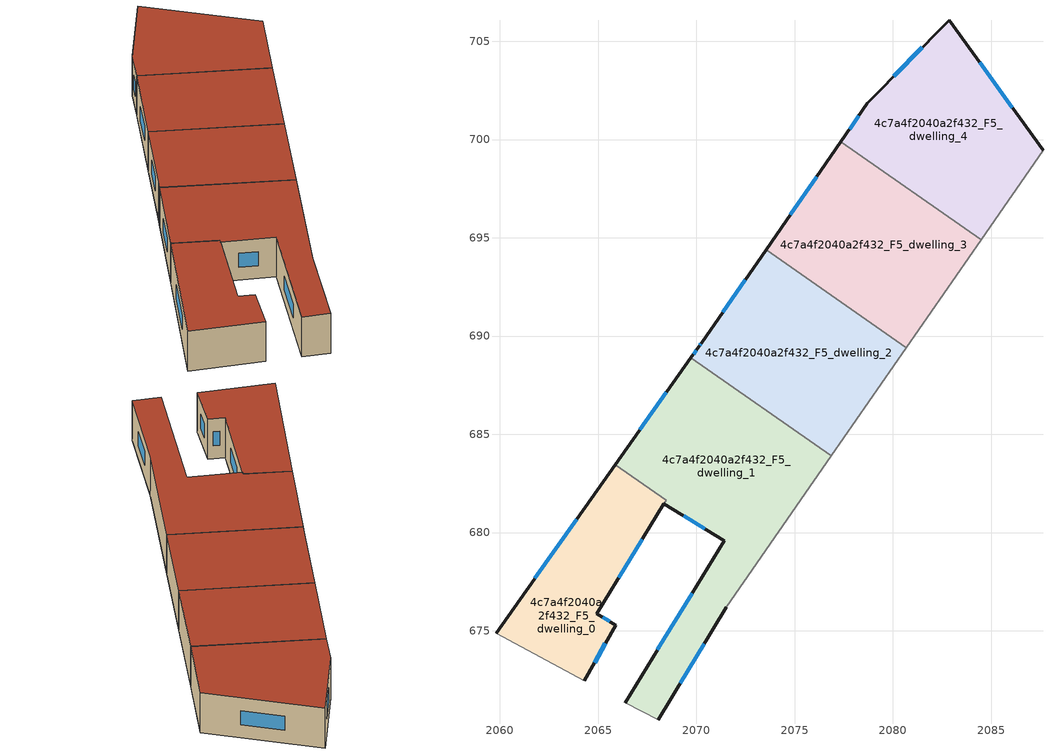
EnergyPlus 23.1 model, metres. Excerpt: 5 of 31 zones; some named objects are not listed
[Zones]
4c7a4f2040a2f432_F5_dwelling_0
 floor to 4c7a4f2040a2f432_F4_dwelling_0 (EU_floor_Construction): 2068.46,681.64 2068.35,681.46 2064.93,675.88 2065.89,675.29 2064.3,672.47 2059.81,674.87 2065.88,683.46 z15
 wall outside (EU_wall_Construction): 2065.88,683.46 2059.81,674.87 / 2064.3,672.47 2065.89,675.29 2064.93,675.88 2068.35,681.46 z15:18
 wall adiabatic (EU_wall_Construction): 2059.81,674.87 2064.3,672.47 z15:18
 wall to 4c7a4f2040a2f432_F5_dwelling_1 (EU_wall_Construction): 2068.46,681.65 2065.88,683.46 / 2068.35,681.47 2068.46,681.64 z15:18
 window (EU_Window_Construction): 2063.91,680.66 2061.78,677.66 / 2066.05,677.69 2067.24,679.65 / 2065.58,675.48 2065.25,675.68 / 2064.82,673.38 2065.38,674.37 z15.98:17.02
 roof outside (EU_roof_Construction): 2065.89,675.29 2064.93,675.88 2068.35,681.46 2068.46,681.64 2065.88,683.46 2059.81,674.87 2064.3,672.47 z18
4c7a4f2040a2f432_F5_dwelling_1
 floor to 4c7a4f2040a2f432_F4_dwelling_1 (EU_floor_Construction): 2076.86,683.89 2071.52,676.19 2068.05,670.47 2066.37,671.35 2071.42,679.59 2068.35,681.47 2068.46,681.64 2065.88,683.46 2069.73,688.89 z15
 wall outside (EU_wall_Construction): 2068.05,670.47 2071.52,676.19 / 2068.35,681.47 2071.42,679.59 2066.37,671.35 / 2069.73,688.89 2065.88,683.46 z15:18
 wall to 4c7a4f2040a2f432_F5_dwelling_2 (EU_wall_Construction): 2076.86,683.89 2069.73,688.89 z15:18
 wall adiabatic (EU_wall_Construction): 2071.52,676.19 2076.86,683.89 / 2066.37,671.35 2068.05,670.47 z15:18
 window (EU_Window_Construction): 2069.18,672.33 2070.4,674.33 / 2069.78,676.91 2068.02,674.03 / 2069.35,680.85 2070.43,680.2 / 2068.48,687.13 2067.13,685.22 z15.98:17.02
 roof outside (EU_roof_Construction): 2071.52,676.19 2076.86,683.89 2069.73,688.89 2065.88,683.46 2068.46,681.64 2068.35,681.47 2071.42,679.59 2066.37,671.35 2068.05,670.47 z18
4c7a4f2040a2f432_F5_dwelling_2
 floor to 4c7a4f2040a2f432_F4_dwelling_2 (EU_floor_Construction): 2080.68,689.4 2076.86,683.89 2069.73,688.89 2070.12,689.46 2070.27,689.67 2073.55,694.39 z15
 wall outside (EU_wall_Construction): 2073.55,694.39 2070.27,689.67 2070.12,689.46 2069.73,688.89 z15:18
 wall to 4c7a4f2040a2f432_F5_dwelling_3 (EU_wall_Construction): 2080.68,689.4 2073.55,694.39 z15:18
 wall adiabatic (EU_wall_Construction): 2076.86,683.89 2080.68,689.4 z15:18
 window (EU_Window_Construction): 2070,689.27 2069.86,689.08 / 2070.23,689.6 2070.17,689.52 / 2072.48,692.86 2071.34,691.2 z15.98:17.02
 roof outside (EU_roof_Construction): 2076.86,683.89 2080.68,689.4 2073.55,694.39 2070.27,689.67 2070.12,689.46 2069.73,688.89 z18
4c7a4f2040a2f432_F5_dwelling_3
 floor to 4c7a4f2040a2f432_F4_dwelling_3 (EU_floor_Construction): 2084.49,694.9 2080.68,689.4 2073.55,694.39 2077.36,699.9 z15
 wall outside (EU_wall_Construction): 2077.36,699.9 2073.55,694.39 z15:18
 wall to 4c7a4f2040a2f432_F5_dwelling_4 (EU_wall_Construction): 2084.49,694.9 2077.36,699.9 z15:18
 wall adiabatic (EU_wall_Construction): 2080.68,689.4 2084.49,694.9 z15:18
 window (EU_Window_Construction): 2076.12,698.11 2074.79,696.18 z15.98:17.02
 roof outside (EU_roof_Construction): 2080.68,689.4 2084.49,694.9 2077.36,699.9 2073.55,694.39 z18
4c7a4f2040a2f432_F5_dwelling_4
 floor to 4c7a4f2040a2f432_F4_dwelling_4 (EU_floor_Construction): 2082.86,706.08 2087.64,699.46 2084.49,694.9 2077.36,699.9 2078.7,701.83 z15
 wall outside (EU_wall_Construction): 2087.64,699.46 2082.86,706.08 2078.7,701.83 2077.36,699.9 z15:18
 wall adiabatic (EU_wall_Construction): 2084.49,694.9 2087.64,699.46 z15:18
 window (EU_Window_Construction): 2078.27,701.2 2077.8,700.53 / 2081.51,704.7 2080.06,703.21 / 2086.09,701.61 2084.42,703.92 z15.98:17.02
 roof outside (EU_roof_Construction): 2084.49,694.9 2087.64,699.46 2082.86,706.08 2078.7,701.83 2077.36,699.9 z18
[Building]
EU S2 Campaign: North Axis=0; Terrain=City; Solar Distribution=FullExterior
[Site:Location]
Bologna: Latitude=44.5; Longitude=11.25; Time Zone=1; Elevation=37
[SizingPeriod:WeatherFileDays]
AnnualSizingPeriod: Begin Month=1; Begin Day of Month=1; End Month=12; End Day of Month=31; Day of Week for Start Day=Monday; Use Weather File Daylight Saving Period=No; Use Weather File Rain and Snow Indicators=No
[MATERIAL]
EU_InternalMass_Material: Roughness=MediumRough; Thickness=0.1; Conductivity=1; Density=1800; Specific Heat=900; Thermal Absorptance=0.9; Solar Absorptance=0.7; Visible Absorptance=0.7
[MATERIAL:NOMASS] Roughness=MediumRough; Thermal Absorptance=0.9; Solar Absorptance=0.7; Visible Absorptance=0.7
Name | Thermal Resistance
EU_wall_NoMass | 0.905828
EU_roof_NoMass | 0.37593
EU_floor_NoMass | 0.67114
[WINDOWMATERIAL:SIMPLEGLAZINGSYSTEM]
EU_Window_SimpleGlazing: UFactor=4.52486; Solar Heat Gain Coefficient=0.85; Visible Transmittance=0.85
[CONSTRUCTION]
EU_wall_Construction: EU_wall_NoMass
EU_roof_Construction: EU_roof_NoMass
EU_floor_Construction: EU_floor_NoMass
EU_Window_Construction: EU_Window_SimpleGlazing
EU_InternalMass_Construction: EU_InternalMass_Material
[ZONE] Type=1; Multiplier=1; Ceiling Height=autocalculate; Floor Area=autocalculate; Part of Total Floor Area=Yes
Name | Volume
4c7a4f2040a2f432_F5_dwelling_0 | 119.577
4c7a4f2040a2f432_F5_dwelling_1 | 230.046
4c7a4f2040a2f432_F5_dwelling_2 | 174.843
4c7a4f2040a2f432_F5_dwelling_3 | 174.814
4c7a4f2040a2f432_F5_dwelling_4 | 174.828
[INTERNALMASS] Construction=EU_InternalMass_Construction
Name | Zone or ZoneList | Surface Area
4c7a4f2040a2f432_F5_dwelling_0_EU_InternalMass | 4c7a4f2040a2f432_F5_dwelling_0 | 39.8592
4c7a4f2040a2f432_F5_dwelling_1_EU_InternalMass | 4c7a4f2040a2f432_F5_dwelling_1 | 76.68
4c7a4f2040a2f432_F5_dwelling_2_EU_InternalMass | 4c7a4f2040a2f432_F5_dwelling_2 | 58.281
4c7a4f2040a2f432_F5_dwelling_3_EU_InternalMass | 4c7a4f2040a2f432_F5_dwelling_3 | 58.2718
4c7a4f2040a2f432_F5_dwelling_4_EU_InternalMass | 4c7a4f2040a2f432_F5_dwelling_4 | 58.2759
[OTHEREQUIPMENT] Fuel Type=Electricity; Design Level Calculation Method=Watts/Area; Power per Zone Floor Area=1; Fraction Latent=0; Fraction Radiant=0; Fraction Lost=0; Carbon Dioxide Generation Rate=0; EndUse Subcategory=EU_Step8_InternalGains
Name | Zone or ZoneList or Space or SpaceList | Schedule
EU_Step8_InternalGain_4c7a4f2040a2f432_F5_dwelling_0_f000 | 4c7a4f2040a2f432_F5_dwelling_0 | EU_Step8_GainSchedule_4c7a4f2040a2f432_F5_dwelling_0_f000
EU_Step8_InternalGain_4c7a4f2040a2f432_F5_dwelling_1_f000 | 4c7a4f2040a2f432_F5_dwelling_1 | EU_Step8_GainSchedule_4c7a4f2040a2f432_F5_dwelling_1_f000
EU_Step8_InternalGain_4c7a4f2040a2f432_F5_dwelling_2_f000 | 4c7a4f2040a2f432_F5_dwelling_2 | EU_Step8_GainSchedule_4c7a4f2040a2f432_F5_dwelling_2_f000
EU_Step8_InternalGain_4c7a4f2040a2f432_F5_dwelling_3_f000 | 4c7a4f2040a2f432_F5_dwelling_3 | EU_Step8_GainSchedule_4c7a4f2040a2f432_F5_dwelling_3_f000
EU_Step8_InternalGain_4c7a4f2040a2f432_F5_dwelling_4_f000 | 4c7a4f2040a2f432_F5_dwelling_4 | EU_Step8_GainSchedule_4c7a4f2040a2f432_F5_dwelling_4_f000
[ZONEVENTILATION:DESIGNFLOWRATE] Schedule=EU_AlwaysOn; Design Flow Rate Calculation Method=AirChanges/Hour; Air Changes per Hour=0.73129; Ventilation Type=Natural; Fan Pressure Rise=0; Fan Total Efficiency=1; Constant Term Coefficient=1; Temperature Term Coefficient=0; Velocity Term Coefficient=0; Velocity Squared Term Coefficient=0; Minimum Indoor Temperature=-100; Maximum Indoor Temperature=100; Delta Temperature=-100; Minimum Outdoor Temperature=-100; Maximum Outdoor Temperature=100; Maximum Wind Speed=40
Name | Zone or ZoneList or Space or SpaceList
EU_ConstantAir_4c7a4f2040a2f432_F5_dwelling_0 | 4c7a4f2040a2f432_F5_dwelling_0
EU_ConstantAir_4c7a4f2040a2f432_F5_dwelling_1 | 4c7a4f2040a2f432_F5_dwelling_1
EU_ConstantAir_4c7a4f2040a2f432_F5_dwelling_2 | 4c7a4f2040a2f432_F5_dwelling_2
EU_ConstantAir_4c7a4f2040a2f432_F5_dwelling_3 | 4c7a4f2040a2f432_F5_dwelling_3
EU_ConstantAir_4c7a4f2040a2f432_F5_dwelling_4 | 4c7a4f2040a2f432_F5_dwelling_4
[HVACTEMPLATE:ZONE:IDEALLOADSAIRSYSTEM] System Availability Schedule=EU_AlwaysOn; Maximum Heating Supply Air Temperature=50; Minimum Cooling Supply Air Temperature=13; Maximum Heating Supply Air Humidity Ratio=0.0156; Minimum Cooling Supply Air Humidity Ratio=0.0077; Heating Limit=NoLimit; Cooling Limit=NoLimit; Heating Availability Schedule=EU_AlwaysOn; Cooling Availability Schedule=EU_CoolingOff; Dehumidification Control Type=ConstantSensibleHeatRatio; Cooling Sensible Heat Ratio=0.7; Dehumidification Setpoint=60; Humidification Control Type=None; Humidification Setpoint=30; Outdoor Air Method=None; Outdoor Air Flow Rate per Person=0.00944; Outdoor Air Flow Rate per Zone Floor Area=0; Outdoor Air Flow Rate per Zone=0; Demand Controlled Ventilation Type=None; Outdoor Air Economizer Type=NoEconomizer; Heat Recovery Type=None; Sensible Heat Recovery Effectiveness=0.7; Latent Heat Recovery Effectiveness=0.65
Name | Template Thermostat
4c7a4f2040a2f432_F5_dwelling_0 | EU_HeatOnly_4c7a4f2040a2f432_F5_dwelling_0
4c7a4f2040a2f432_F5_dwelling_1 | EU_HeatOnly_4c7a4f2040a2f432_F5_dwelling_1
4c7a4f2040a2f432_F5_dwelling_2 | EU_HeatOnly_4c7a4f2040a2f432_F5_dwelling_2
4c7a4f2040a2f432_F5_dwelling_3 | EU_HeatOnly_4c7a4f2040a2f432_F5_dwelling_3
4c7a4f2040a2f432_F5_dwelling_4 | EU_HeatOnly_4c7a4f2040a2f432_F5_dwelling_4
[SIZING:ZONE] Zone Cooling Design Supply Air Temperature Input Method=SupplyAirTemperature; Zone Cooling Design Supply Air Temperature=13; Zone Heating Design Supply Air Temperature Input Method=SupplyAirTemperature; Zone Heating Design Supply Air Temperature=50; Zone Cooling Design Supply Air Humidity Ratio=0.008; Zone Heating Design Supply Air Humidity Ratio=0.008; Cooling Design Air Flow Method=DesignDay; Cooling Design Air Flow Rate=0; Cooling Minimum Air Flow per Zone Floor Area=0.000762; Cooling Minimum Air Flow=0; Cooling Minimum Air Flow Fraction=0.2; Heating Design Air Flow Method=DesignDay; Heating Design Air Flow Rate=0; Heating Maximum Air Flow per Zone Floor Area=0.002032; Heating Maximum Air Flow=0.141576; Heating Maximum Air Flow Fraction=0.3; Account for Dedicated Outdoor Air System=No; Dedicated Outdoor Air System Control Strategy=NeutralSupplyAir; Dedicated Outdoor Air Low Setpoint Temperature for Design=autosize; Dedicated Outdoor Air High Setpoint Temperature for Design=autosize; Zone Load Sizing Method=Sensible Load Only No Latent Load; Zone Latent Cooling Design Supply Air Humidity Ratio Input Method=HumidityRatioDifference; Zone Cooling Design Supply Air Humidity Ratio Difference=0.005; Zone Latent Heating Design Supply Air Humidity Ratio Input Method=HumidityRatioDifference; Zone Humidification Design Supply Air Humidity Ratio Difference=0.005
4c7a4f2040a2f432_F5_dwelling_0; 4c7a4f2040a2f432_F5_dwelling_1; 4c7a4f2040a2f432_F5_dwelling_2; 4c7a4f2040a2f432_F5_dwelling_3; 4c7a4f2040a2f432_F5_dwelling_4
[SCHEDULE:CONSTANT]
Name | Hourly Value
EU_AlwaysOn | 1
EU_CoolingOff | 0
[SCHEDULE:FILE] Column Number=1; Rows to Skip at Top=0; Number of Hours of Data=8760; Column Separator=Comma; Interpolate to Timestep=No; Minutes per Item=60; Adjust Schedule for Daylight Savings=Yes
Name | File
EU_Step8_GainSchedule_4c7a4f2040a2f432_F5_dwelling_0_f000 | ../../schedules/4c7a4f2040a2f432/4c7a4f2040a2f432_F5_dwelling_0_f000_gain.csv
EU_Step8_GainSchedule_4c7a4f2040a2f432_F5_dwelling_1_f000 | ../../schedules/4c7a4f2040a2f432/4c7a4f2040a2f432_F5_dwelling_1_f000_gain.csv
EU_Step8_GainSchedule_4c7a4f2040a2f432_F5_dwelling_2_f000 | ../../schedules/4c7a4f2040a2f432/4c7a4f2040a2f432_F5_dwelling_2_f000_gain.csv
EU_Step8_GainSchedule_4c7a4f2040a2f432_F5_dwelling_3_f000 | ../../schedules/4c7a4f2040a2f432/4c7a4f2040a2f432_F5_dwelling_3_f000_gain.csv
EU_Step8_GainSchedule_4c7a4f2040a2f432_F5_dwelling_4_f000 | ../../schedules/4c7a4f2040a2f432/4c7a4f2040a2f432_F5_dwelling_4_f000_gain.csv
